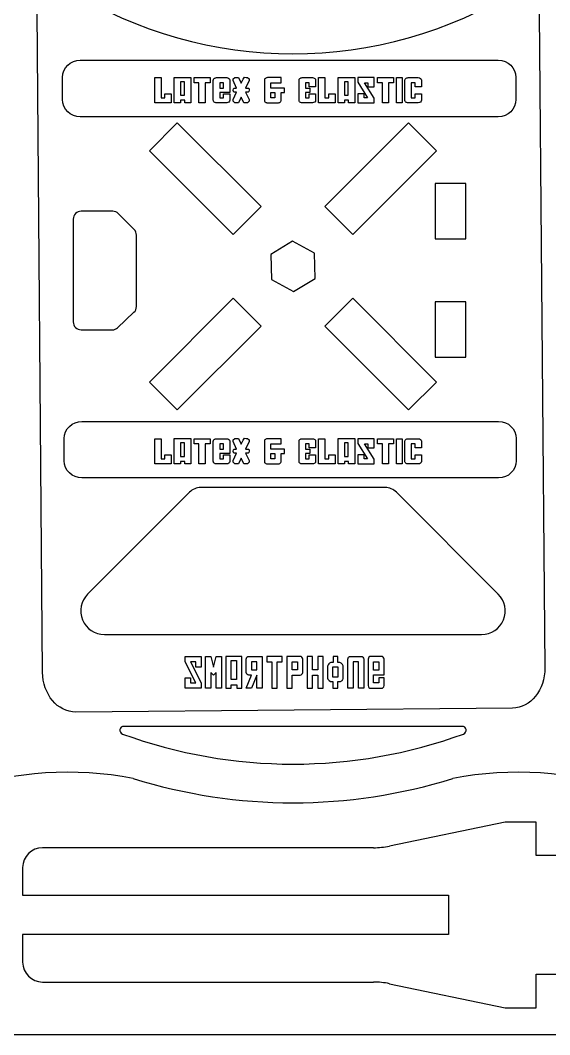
# Model space of a CAD drawing. Extents: x 0 to 853, y 0 to 850.
# Drawn here: x 476.1 to 665.9, y 0.3 to 364 of the extents above; entities that cross this region are included whole.
import ezdxf

# ---------------------------------------------------------------- set-up
doc = ezdxf.new("R2010")
doc.units = 0
doc.layers.add('corte', color=7, linetype='CONTINUOUS')
doc.layers.add('Grabado', color=7, linetype='CONTINUOUS')

msp = doc.modelspace()

# ---------------------------------------------------------------- linework, layer by layer
at = {"layer": 'corte', "color": 5}
for points in [[(522.381395, 317.231855), (532.396701, 327.247162)], [(562.442622, 297.201257), (532.396701, 327.247162)], [(585.310192, 297.201257), (615.356121, 327.247162)], [(595.325499, 287.18595), (625.371428, 317.231855), (615.356121, 327.247162)], [(552.427315, 287.18595), (522.381395, 317.231855)], [(509.223295, 295.492188), (497.901867, 295.492188)], [(516.901472, 288.987405), (511.22636, 294.662502)], [(552.427315, 287.18595), (562.442622, 297.201257)], [(595.325499, 287.18595), (585.310192, 297.201257)], [(495.069108, 292.659437), (495.069108, 255.833589)], [(517.731167, 261.339678), (517.731167, 286.984341)], [(552.427315, 264.31838), (522.381395, 234.272411)], [(562.442622, 254.303073), (552.427315, 264.31838)], [(585.310192, 254.303073), (595.325499, 264.31838)], [(595.325499, 264.31838), (625.371428, 234.272411)], [(511.002501, 253.772563), (516.841792, 259.278652)], [(497.901867, 253.000837), (509.059116, 253.000837)], [(562.442622, 254.303073), (532.396701, 224.257104)], [(585.310192, 254.303073), (615.356121, 224.257104), (625.371428, 234.272411)], [(532.396701, 224.257104), (522.381395, 234.272411)], [(606.953907, 196.460852), (540.798916, 196.460852)], [(500.242435, 158.251126), (536.792795, 194.801478)], [(647.510388, 158.251126), (610.960028, 194.801478)], [(506.25162, 143.743678), (641.501202, 143.743678)], [(634.541746, 110.831461), (513.211068, 110.831461)], [(650.002107, 76.517607), (608.446372, 67.901112)], [(661.049861, 76.517607), (650.002107, 76.517607)], [(661.049861, 64.478434), (661.049861, 76.517607)], [(602.695086, 67.311185), (484.002538, 67.311185)], [(675.21365, 64.478434), (661.049861, 64.478434)], [(476.920699, 60.229266), (476.920699, 50.314596)], [(476.920699, 50.314596), (629.606265, 50.314596)], [(629.606265, 50.314596), (629.606265, 36.150839)], [(476.920699, 36.150839), (476.920699, 26.236169)], [(629.606265, 36.150839), (476.920699, 36.150839)], [(661.049861, 21.987002), (675.21365, 21.987002)], [(661.049861, 9.947829), (661.049861, 21.987002)], [(484.002538, 19.154251), (602.695086, 19.154251)], [(608.446372, 18.564324), (650.002107, 9.947829)], [(650.002107, 9.947829), (661.049861, 9.947829)]]:
    msp.add_lwpolyline(points, dxfattribs=at)
for points in [[(624.866037, 285.666819), (635.913791, 285.666819), (635.913791, 305.496079), (624.866037, 305.496079)], [(581.77327, 271.444781), (581.555136, 280.437345), (573.658281, 284.744714), (565.979552, 280.059517), (566.197687, 271.066953), (574.094542, 266.759584)], [(624.866037, 243.175468), (635.913791, 243.175468), (635.913791, 263.004728), (624.866037, 263.004728)]]:
    msp.add_lwpolyline(points, close=True, dxfattribs=at)
for points in [[(493.363701, 374.863312), (542.714864, 344.394319), (605.03795, 344.394319), (654.389114, 374.863312)], [(497.901867, 295.492188), (496.33738, 295.49219), (495.069111, 294.223924), (495.069108, 292.659437)], [(511.22636, 294.662502), (510.695113, 295.193744), (509.974589, 295.492191), (509.223295, 295.492188)], [(517.731167, 286.984341), (517.731168, 287.735635), (517.432718, 288.456159), (516.901472, 288.987405)], [(516.841792, 259.278652), (517.409415, 259.813877), (517.73117, 260.55951), (517.731167, 261.339678)], [(495.069108, 255.833589), (495.069111, 254.269101), (496.33738, 253.000836), (497.901867, 253.000837)], [(509.059116, 253.000837), (509.781623, 253.000832), (510.476826, 253.2769), (511.002501, 253.772563)], [(540.798916, 196.460852), (539.296331, 196.460856), (537.855287, 195.863962), (536.792795, 194.801478)], [(610.960028, 194.801478), (609.897536, 195.863962), (608.456491, 196.460856), (606.953907, 196.460852)], [(500.242435, 158.251126), (497.811952, 155.820637), (497.08488, 152.165383), (498.40025, 148.9898)], [(649.352572, 148.9898), (650.667943, 152.165383), (649.940871, 155.820637), (647.510388, 158.251126)], [(498.40025, 148.9898), (499.71562, 145.814217), (502.814394, 143.743681), (506.25162, 143.743678)], [(641.501202, 143.743678), (644.938428, 143.743681), (648.037202, 145.814217), (649.352572, 148.9898)], [(511.816216, 109.661487), (511.696663, 108.984754), (512.080141, 108.31984), (512.725768, 108.084412)], [(513.211068, 110.831461), (512.523856, 110.831495), (511.93577, 110.338221), (511.816216, 109.661487)], [(635.936605, 109.661491), (635.81705, 110.338226), (635.22896, 110.831499), (634.541746, 110.831461)], [(635.027054, 108.084412), (635.672683, 108.319841), (636.056161, 108.984757), (635.936605, 109.661491)], [(512.725768, 108.084412), (552.220499, 93.68016), (595.532324, 93.68016), (635.027054, 108.084412)], [(516.530887, 92.171981), (474.597347, 100.115502), (431.493664, 86.285484), (402.009814, 55.427358)], [(745.743001, 55.427358), (716.25915, 86.285484), (673.155468, 100.115502), (631.221927, 92.171981)], [(516.530887, 92.171981), (553.871535, 80.507762), (593.881279, 80.507762), (631.221927, 92.171981)], [(484.002538, 67.311185), (480.091328, 67.311155), (476.920685, 64.140477), (476.920699, 60.229266)], [(602.695086, 67.311185), (604.627283, 67.311168), (606.554413, 67.508839), (608.446372, 67.901112)], [(476.920699, 26.236169), (476.920685, 22.324959), (480.091328, 19.154281), (484.002538, 19.154251)], [(608.446372, 18.564324), (606.554413, 18.956597), (604.627283, 19.154268), (602.695086, 19.154251)]]:
    msp.add_open_spline(points, degree=3, dxfattribs=at)
at = {"layer": 'Grabado', "color": 1}
for points in [[(0.280134, 850.095857), (850.10729, 850.095857), (850.10729, 0.268701), (0.280134, 0.268701)], [(497.588269, 349.693116)], [(526.590252, 336.18824), (527.962502, 336.18824), (527.962502, 337.632973), (530.232007, 337.632973), (530.232007, 334.382314), (524.294363, 334.382314), (524.294363, 343.411925), (526.590252, 343.411925)], [(531.277701, 343.439723), (537.24173, 343.439723), (537.24173, 334.382314), (535.051397, 334.382314), (535.051397, 335.299166), (533.573591, 335.299166), (533.573591, 334.382314), (531.277701, 334.382314)], [(533.573591, 337.091194), (534.932639, 337.091194), (534.932639, 341.967192), (533.573591, 341.967192)], [(542.39099, 341.578221), (542.39099, 334.382314), (540.16107, 334.382314), (540.16107, 341.578221), (538.419365, 341.578221), (538.419365, 343.411925), (544.15908, 343.411925), (544.15908, 341.578221)], [(585.348203, 336.18824), (586.720453, 336.18824), (586.720453, 337.632973), (588.989958, 337.632974), (588.989958, 334.382314), (583.052313, 334.382314), (583.052313, 343.411925), (585.348203, 343.411925)], [(590.035634, 343.439723), (595.999681, 343.439723), (595.999681, 334.382314), (593.809348, 334.382314), (593.809348, 335.299166), (592.331523, 335.299166), (592.331523, 334.382314), (590.035634, 334.382314)], [(592.331523, 337.091194), (593.69059, 337.091194), (593.69059, 341.967192), (592.331523, 341.967192)], [(597.071741, 343.411925), (597.071741, 341.744929), (600.594757, 336.18824), (599.367631, 336.18824), (599.367631, 337.632974), (597.071741, 337.632974), (597.071741, 334.382314), (603.009386, 334.382314), (603.009386, 336.049311), (599.49959, 341.59212), (600.739899, 341.59212), (600.739899, 340.161266), (603.009386, 340.161266), (603.009386, 343.411925)], [(608.158645, 341.578221), (608.158645, 334.382314), (605.928744, 334.382314), (605.928744, 341.578221), (604.18702, 341.578221), (604.18702, 343.411925), (609.926754, 343.411925), (609.926754, 341.578221)], [(612.978672, 343.411925), (612.978672, 334.382314), (610.999451, 334.382314), (610.999451, 343.411925)], [(547.593637, 339.70284), (548.965905, 339.70284), (548.965905, 341.59212), (547.593637, 341.59212)], [(565.930657, 338.077501), (567.316108, 338.077501), (567.316108, 336.18824), (565.930657, 336.18824)], [(498.199806, 220.179785)], [(526.59025, 206.732573), (527.9625, 206.732573), (527.9625, 208.177307), (530.232005, 208.177307), (530.232005, 204.926647), (524.29436, 204.926647), (524.29436, 213.956258), (526.59025, 213.956258)], [(531.277699, 213.984056), (537.241728, 213.984056), (537.241728, 204.926647), (535.051394, 204.926647), (535.051394, 205.843499), (533.573589, 205.843499), (533.573589, 204.926647), (531.277699, 204.926647)], [(533.573589, 207.635527), (534.932637, 207.635527), (534.932637, 212.511525), (533.573589, 212.511525)], [(542.390988, 212.122554), (542.390988, 204.926647), (540.161068, 204.926647), (540.161068, 212.122554), (538.419362, 212.122554), (538.419362, 213.956258), (544.159078, 213.956258), (544.159078, 212.122554)], [(547.593635, 210.247173), (548.965903, 210.247173), (548.965903, 212.136453), (547.593635, 212.136453)], [(585.348201, 206.732574), (586.720451, 206.732574), (586.720451, 208.177307), (588.989956, 208.177307), (588.989956, 204.926648), (583.052311, 204.926648), (583.052311, 213.956259), (585.348201, 213.956259)], [(590.035631, 213.984056), (595.999679, 213.984056), (595.999679, 204.926648), (593.809345, 204.926648), (593.809345, 205.8435), (592.331521, 205.8435), (592.331521, 204.926648), (590.035631, 204.926648)], [(592.331521, 207.635527), (593.690588, 207.635527), (593.690588, 212.511525), (592.331521, 212.511525)], [(597.071739, 213.956259), (597.071739, 212.289262), (600.594754, 206.732574), (599.367628, 206.732574), (599.367628, 208.177307), (597.071739, 208.177307), (597.071739, 204.926648), (603.009383, 204.926648), (603.009383, 206.593644), (599.499587, 212.136453), (600.739896, 212.136453), (600.739896, 210.705599), (603.009384, 210.705599), (603.009384, 213.956259)], [(608.158643, 212.122554), (608.158643, 204.926648), (605.928742, 204.926648), (605.928742, 212.122554), (604.187018, 212.122554), (604.187018, 213.956259), (609.926751, 213.956259), (609.926751, 212.122554)], [(612.97867, 213.956259), (612.97867, 204.926648), (610.999449, 204.926648), (610.999449, 213.956259)], [(565.930655, 208.621834), (567.316106, 208.621834), (567.316106, 206.732574), (565.930655, 206.732574)], [(535.227107, 135.884877), (540.914315, 135.884877), (540.914315, 132.074417), (539.021577, 132.074417), (539.021577, 133.980147), (537.119845, 133.980147), (540.914315, 126.391206), (540.914315, 124.474484), (535.227107, 124.474484), (535.227107, 128.279947), (537.119845, 128.279947), (537.119845, 126.391206), (539.021577, 126.391206), (535.227107, 133.980147)], [(546.309718, 135.884877), (548.198459, 135.884877), (548.198459, 124.474484), (546.309718, 124.474484), (546.309718, 130.185677), (545.360351, 129.233312), (544.407986, 130.185677), (544.407986, 124.474484), (542.515248, 124.474484), (542.515248, 135.884877), (544.407986, 135.884877), (545.360351, 132.074417)], [(549.779405, 135.919854), (549.779405, 124.474484), (551.665147, 124.474484), (551.665147, 125.676683), (553.694794, 125.676683), (553.694794, 124.474484), (555.490597, 124.474484), (555.490597, 135.919854)], [(568.14616, 133.968155), (569.976939, 133.968155), (569.976939, 135.884877), (564.480604, 135.884877), (564.480604, 133.968155), (566.307386, 133.968155), (566.307386, 124.474484), (568.14616, 124.474484)], [(582.757418, 135.884877), (582.757418, 131.122052), (580.852688, 131.122052), (580.852688, 135.884877), (578.966946, 135.884877), (578.966946, 124.474484), (580.852688, 124.474484), (580.852688, 129.233312), (582.757418, 129.233312), (582.757418, 124.474484), (584.647159, 124.474484), (584.647159, 135.884877)], [(594.476605, 135.884877)], [(553.569878, 134.467822), (553.569878, 127.577416), (551.665147, 127.577416), (551.665147, 134.467822)], [(558.984268, 131.122052), (560.892995, 131.122052), (560.892995, 133.980147), (558.984268, 133.980147)], [(573.56055, 133.980147), (575.469277, 133.980147), (575.469277, 131.122052), (573.56055, 131.122052)], [(588.10985, 128.514791), (588.10985, 132.121386), (590.01458, 132.121386), (590.01458, 128.514791)], [(590.706119, 133.718321)], [(604.625839, 131.013125), (602.721109, 131.013125), (602.721109, 133.980147), (604.625839, 133.980147)]]:
    msp.add_lwpolyline(points, close=True, dxfattribs=at)
for points in [[(484.078057, 130.232213), (481.959655, 382.074626)], [(662.090961, 380.538728), (664.206366, 131.81036)], [(497.588259, 349.693116), (647.460392, 349.693116)], [(491.220104, 335.588116), (491.220077, 343.502294)], [(545.297802, 335.28521), (545.297802, 342.508914)], [(546.445702, 343.41181), (550.10064, 343.41181)], [(551.235392, 342.508857), (551.235392, 338.077386), (551.235392, 338.077501)], [(552.822069, 339.688999), (553.587365, 339.688999), (552.426228, 342.439574), (552.426228, 343.009132), (553.072767, 343.509235), (554.339461, 343.509235), (555.315888, 341.494925), (556.002013, 342.91188), (556.529794, 343.550912), (557.09718, 343.509312), (557.572192, 343.509312), (558.205529, 343.009209), (558.205529, 342.439651), (556.846481, 339.689076), (557.902062, 339.689076)], [(563.62162, 342.509029), (563.62162, 335.285325)], [(569.638382, 341.605999), (569.638382, 343.411925), (564.76952, 343.411925)], [(576.042627, 335.28521), (576.042627, 342.508914)], [(577.190526, 343.41181), (580.845483, 343.41181)], [(581.980235, 342.508857), (581.980235, 340.161151), (581.980235, 340.161266)], [(614.003353, 335.28521), (614.003353, 342.508915)], [(615.151252, 343.41181), (618.806208, 343.41181)], [(619.940961, 342.508857), (619.940961, 340.161151), (619.940961, 340.161266)], [(653.828565, 343.502292), (653.828591, 335.588113)], [(552.478997, 338.827665), (552.478997, 338.938854)], [(569.638346, 335.285325), (569.638346, 338.077558), (570.773099, 338.077558), (570.773099, 339.702898), (565.93062, 339.702898), (565.93062, 341.606057), (569.638346, 341.606057), (569.638382, 341.605999)], [(581.980235, 340.161266), (579.71073, 340.161266), (579.71073, 341.59212), (578.33848, 341.59212), (578.33848, 339.70284), (579.97463, 339.70284), (579.97463, 338.077501), (578.33848, 338.077501), (578.33848, 336.18824), (579.71073, 336.18824), (579.71073, 337.632973), (581.980235, 337.632973), (581.980235, 335.285268)], [(619.940961, 340.161266), (617.671456, 340.161266), (617.671456, 341.59212), (616.299206, 341.59212), (616.299206, 336.18824), (617.671456, 336.18824), (617.671456, 337.632974), (619.940961, 337.632974), (619.940961, 335.285268)], [(551.235392, 338.077501), (547.593637, 338.077501), (547.593637, 336.18824), (548.965905, 336.18824), (548.965905, 337.632973), (551.235392, 337.632973), (551.235392, 335.285268)], [(556.846481, 338.21643), (558.205529, 335.563107), (558.205529, 335.007428), (557.572192, 334.382314), (556.292297, 334.382314), (555.315888, 336.46606), (554.339461, 334.382314), (553.072767, 334.382314), (552.426228, 335.007428), (552.426228, 335.549208), (553.626951, 338.188652), (552.676927, 338.188652)], [(557.743719, 338.216564), (556.846481, 338.216564), (556.846481, 338.21643)], [(550.10064, 334.382314), (546.445702, 334.382314)], [(564.76952, 334.382429), (568.464044, 334.382429)], [(580.845483, 334.382314), (577.190526, 334.382314)], [(618.806208, 334.382314), (615.151252, 334.382314)], [(647.46043, 329.397304), (497.588296, 329.397304)], [(498.199806, 220.179785), (647.551332, 220.179776)], [(491.853781, 206.074394), (491.853752, 213.988779)], [(545.2978, 205.829543), (545.2978, 213.053248)], [(546.445699, 213.956143), (550.100638, 213.956143)], [(551.23539, 213.05319), (551.23539, 208.621719), (551.23539, 208.621834)], [(552.822066, 210.233332), (553.587363, 210.233332), (552.426226, 212.983908), (552.426226, 213.553465), (553.072765, 214.053568), (554.339458, 214.053568), (555.315886, 212.039258), (556.00201, 213.456213), (556.529792, 214.095245), (557.097177, 214.053645), (557.57219, 214.053645), (558.205527, 213.553542), (558.205527, 212.983984), (556.846479, 210.233409), (557.90206, 210.233409)], [(563.621618, 213.053363), (563.621618, 205.829658)], [(569.63838, 212.150333), (569.63838, 213.956259), (564.769517, 213.956259)], [(569.638344, 205.829658), (569.638344, 208.621892), (570.773096, 208.621892), (570.773096, 210.247231), (565.930618, 210.247231), (565.930618, 212.15039), (569.638344, 212.15039), (569.63838, 212.150333)], [(576.042625, 205.829543), (576.042625, 213.053248)], [(577.190524, 213.956144), (580.84548, 213.956144)], [(581.980233, 210.705599), (579.710728, 210.705599), (579.710728, 212.136453), (578.338478, 212.136453), (578.338478, 210.247173), (579.974628, 210.247173), (579.974628, 208.621834), (578.338478, 208.621834), (578.338478, 206.732574), (579.710728, 206.732574), (579.710728, 208.177307), (581.980233, 208.177307), (581.980233, 205.829601)], [(581.980233, 213.05319), (581.980233, 210.705484), (581.980233, 210.705599)], [(614.00335, 205.829544), (614.00335, 213.053248)], [(615.15125, 213.956144), (618.806206, 213.956144)], [(619.940959, 210.7056), (617.671453, 210.7056), (617.671453, 212.136453), (616.299204, 212.136453), (616.299204, 206.732574), (617.671453, 206.732574), (617.671453, 208.177307), (619.940959, 208.177307), (619.940959, 205.829601)], [(619.940959, 213.05319), (619.940959, 210.705484), (619.940959, 210.7056)], [(653.89738, 213.988783), (653.897408, 206.074398)], [(551.23539, 208.621834), (547.593635, 208.621834), (547.593635, 206.732573), (548.965903, 206.732573), (548.965903, 208.177307), (551.23539, 208.177307), (551.23539, 205.829601)], [(556.846479, 208.760763), (558.205527, 206.10744), (558.205527, 205.551762), (557.57219, 204.926647), (556.292295, 204.926647), (555.315886, 207.010393), (554.339458, 204.926647), (553.072765, 204.926647), (552.426226, 205.551762), (552.426226, 206.093541), (553.626949, 208.732985), (552.676924, 208.732985)], [(552.478995, 209.371998), (552.478995, 209.483187)], [(557.743716, 208.760897), (556.846479, 208.760897), (556.846479, 208.760763)], [(550.100638, 204.926647), (546.445699, 204.926647)], [(564.769517, 204.926762), (568.464041, 204.926762)], [(580.84548, 204.926648), (577.190524, 204.926647)], [(618.806206, 204.926648), (615.15125, 204.926648)], [(647.551354, 199.883404), (498.199839, 199.883401)], [(558.031903, 135.884877), (562.778738, 135.884877), (562.778738, 124.474484), (560.892995, 124.474484), (560.892995, 129.233312), (558.984268, 124.474484), (557.095527, 124.474484), (558.984268, 129.233312)], [(557.095527, 130.185677), (557.095527, 134.947502)], [(576.418644, 135.884877), (571.671809, 135.884877), (571.671809, 124.474484), (573.56055, 124.474484), (573.56055, 129.233312), (576.418644, 129.233312)], [(577.35502, 130.185677), (577.35502, 134.947502)], [(590.706119, 133.718321), (589.956619, 133.718321), (589.956619, 135.884877), (588.234767, 135.884877), (588.234767, 133.718321), (587.422308, 133.718321)], [(599.223441, 134.947502), (599.223441, 124.474484), (597.333701, 124.474484), (597.333701, 133.995137), (595.45995, 133.995137), (595.45995, 124.474484), (593.543228, 124.474484), (593.543228, 134.947502)], [(594.476605, 135.884877), (598.290063, 135.884877)], [(600.831369, 134.947502), (600.831369, 125.426849)], [(605.578204, 135.884877), (601.768744, 135.884877)], [(606.515579, 132.074417), (606.515579, 134.947502)], [(586.22011, 132.449168), (586.22011, 128.077082)], [(591.90432, 128.077082), (591.90432, 132.574084)], [(606.515579, 125.426849), (606.515579, 128.279947), (604.625839, 128.279947), (604.625839, 126.391206), (602.721109, 126.391206), (602.721109, 129.346236), (606.515579, 129.346236), (606.515579, 132.074417)], [(558.984268, 129.233312), (558.031903, 129.233312)], [(587.297392, 126.937842), (588.171809, 126.937842), (588.171809, 124.474484), (590.01458, 124.474484), (590.01458, 126.937842), (590.888997, 126.937842)], [(601.768744, 124.474484), (605.578204, 124.474484)], [(652.551454, 117.344825), (495.966033, 115.968968)]]:
    msp.add_lwpolyline(points, dxfattribs=at)
for points in [[(491.220077, 343.502294), (491.220107, 346.932006), (494.060299, 349.693109), (497.588269, 349.693116)], [(647.460392, 349.693116), (650.988351, 349.693147), (653.828565, 346.932003), (653.828565, 343.502292)], [(545.297802, 342.508914), (545.297802, 342.629306), (545.328575, 342.74507), (545.390121, 342.856208)], [(545.390121, 342.856208), (545.451666, 342.967398), (545.535233, 343.064637), (545.640819, 343.147927)], [(545.640819, 343.147927), (545.74643, 343.231255), (545.865182, 343.296084), (545.997074, 343.342413)], [(545.997074, 343.342413), (546.137816, 343.388678), (546.287358, 343.41181), (546.445702, 343.41181)], [(550.10064, 343.41181), (550.417315, 343.41181), (550.685609, 343.319204), (550.905522, 343.13399)], [(550.905522, 343.13399), (551.125436, 342.958017), (551.235392, 342.749639), (551.235392, 342.508857)], [(563.713939, 342.856324), (563.652393, 342.745134), (563.62162, 342.629369), (563.62162, 342.509029)], [(563.964637, 343.148042), (563.859026, 343.064714), (563.77546, 342.967475), (563.713939, 342.856324)], [(564.320892, 343.342528), (564.188951, 343.296263), (564.0702, 343.231434), (563.964637, 343.148042)], [(564.76952, 343.411925), (564.611176, 343.411925), (564.461634, 343.388793), (564.320892, 343.342528)], [(576.042627, 342.508914), (576.042627, 342.629306), (576.0734, 342.74507), (576.134945, 342.856209)], [(576.134945, 342.856209), (576.196491, 342.967398), (576.280063, 343.064638), (576.385662, 343.147927)], [(576.385662, 343.147927), (576.491273, 343.231255), (576.610025, 343.296084), (576.741917, 343.342413)], [(576.741917, 343.342413), (576.882658, 343.388678), (577.032195, 343.41181), (577.190526, 343.41181)], [(580.845483, 343.41181), (581.162158, 343.41181), (581.430452, 343.319204), (581.650365, 343.13399)], [(581.650365, 343.13399), (581.870279, 342.958017), (581.980235, 342.749639), (581.980235, 342.508857)], [(614.003353, 342.508915), (614.003353, 342.629306), (614.034125, 342.74507), (614.095671, 342.856209)], [(614.095671, 342.856209), (614.157217, 342.967398), (614.240789, 343.064638), (614.346388, 343.147927)], [(614.346388, 343.147927), (614.451999, 343.231256), (614.57075, 343.296084), (614.702642, 343.342413)], [(614.702642, 343.342413), (614.843384, 343.388678), (614.992921, 343.41181), (615.151252, 343.41181)], [(618.806208, 343.41181), (619.122883, 343.41181), (619.391177, 343.319204), (619.611091, 343.13399)], [(619.611091, 343.13399), (619.831004, 342.958017), (619.940961, 342.749639), (619.940961, 342.508857)], [(552.478997, 338.938854), (552.487495, 339.281522), (552.601852, 339.53157), (552.822069, 339.688999)], [(552.676927, 338.188652), (552.544974, 338.355346), (552.478997, 338.568351), (552.478997, 338.827665)], [(558.205529, 338.911153), (558.205529, 338.531447), (558.051592, 338.299918), (557.743719, 338.216564)], [(557.902062, 339.689076), (558.104374, 339.531647), (558.205529, 339.272339), (558.205529, 338.911153)], [(497.588296, 329.397304), (494.060317, 329.397273), (491.220104, 332.158404), (491.220104, 335.588116)], [(545.390121, 334.937916), (545.328575, 335.049105), (545.297802, 335.16487), (545.297802, 335.28521)], [(545.640819, 334.646197), (545.535208, 334.729525), (545.451642, 334.826765), (545.390121, 334.937916)], [(545.997074, 334.451712), (545.865121, 334.497977), (545.746369, 334.562805), (545.640819, 334.646197)], [(550.905522, 334.646255), (550.685609, 334.470294), (550.417315, 334.382314), (550.10064, 334.382314)], [(551.235392, 335.285268), (551.235392, 335.044485), (551.125436, 334.831481), (550.905522, 334.646255)], [(563.62162, 335.285325), (563.62162, 335.164934), (563.652393, 335.049169), (563.713939, 334.938031)], [(563.713939, 334.938031), (563.775484, 334.826842), (563.859051, 334.729602), (563.964637, 334.646312)], [(563.964637, 334.646312), (564.070248, 334.562984), (564.189, 334.498156), (564.320892, 334.451827)], [(568.912672, 334.451827), (569.062214, 334.498092), (569.189767, 334.56292), (569.295329, 334.646312)], [(569.295329, 334.646312), (569.40094, 334.72964), (569.484506, 334.82688), (569.546027, 334.938031)], [(569.546027, 334.938031), (569.607573, 335.04922), (569.638346, 335.164985), (569.638346, 335.285325)], [(576.134945, 334.937916), (576.0734, 335.049105), (576.042627, 335.16487), (576.042627, 335.28521)], [(576.385662, 334.646197), (576.280051, 334.729525), (576.196479, 334.826765), (576.134945, 334.937916)], [(576.741917, 334.451712), (576.609964, 334.497977), (576.491212, 334.562805), (576.385662, 334.646197)], [(581.650365, 334.646255), (581.430452, 334.470294), (581.162158, 334.382314), (580.845483, 334.382314)], [(581.980235, 335.285268), (581.980235, 335.044485), (581.870279, 334.831481), (581.650365, 334.646255)], [(614.095671, 334.937916), (614.034125, 335.049105), (614.003353, 335.16487), (614.003353, 335.28521)], [(614.346388, 334.646197), (614.240777, 334.729526), (614.157205, 334.826765), (614.095671, 334.937916)], [(614.702642, 334.451712), (614.570689, 334.497977), (614.451938, 334.562805), (614.346388, 334.646197)], [(619.611091, 334.646255), (619.391177, 334.470295), (619.122883, 334.382314), (618.806208, 334.382314)], [(619.940961, 335.285268), (619.940961, 335.044485), (619.831004, 334.831481), (619.611091, 334.646255)], [(653.828591, 335.588113), (653.828561, 332.158401), (650.988379, 329.397298), (647.46043, 329.397304)], [(546.445702, 334.382314), (546.287358, 334.382314), (546.137816, 334.405447), (545.997074, 334.451712)], [(564.320892, 334.451827), (564.461634, 334.405562), (564.611176, 334.382429), (564.76952, 334.382429)], [(568.464044, 334.382429), (568.622387, 334.382429), (568.77193, 334.405562), (568.912672, 334.451827)], [(577.190526, 334.382314), (577.032195, 334.382314), (576.882658, 334.405447), (576.741917, 334.451712)], [(615.151252, 334.382314), (614.992921, 334.382314), (614.843384, 334.405447), (614.702642, 334.451712)], [(491.853752, 213.988779), (491.853782, 217.418589), (494.684094, 220.179776), (498.199806, 220.179785)], [(647.551332, 220.179776), (651.067044, 220.179822), (653.897379, 217.418592), (653.89738, 213.988783)], [(545.2978, 213.053248), (545.2978, 213.173639), (545.328573, 213.289403), (545.390118, 213.400542)], [(545.390118, 213.400542), (545.451664, 213.511731), (545.53523, 213.608971), (545.640817, 213.69226)], [(545.640817, 213.69226), (545.746428, 213.775589), (545.865179, 213.840417), (545.997072, 213.886746)], [(545.997072, 213.886746), (546.137813, 213.933011), (546.287356, 213.956143), (546.445699, 213.956143)], [(550.100638, 213.956143), (550.417312, 213.956143), (550.685607, 213.863537), (550.90552, 213.678323)], [(550.90552, 213.678323), (551.125433, 213.50235), (551.23539, 213.293973), (551.23539, 213.05319)], [(563.713937, 213.400657), (563.652391, 213.289467), (563.621618, 213.173703), (563.621618, 213.053363)], [(563.964635, 213.692376), (563.859024, 213.609047), (563.775458, 213.511808), (563.713937, 213.400657)], [(564.32089, 213.886861), (564.188949, 213.840596), (564.070197, 213.775768), (563.964635, 213.692376)], [(564.769517, 213.956259), (564.611174, 213.956259), (564.461631, 213.933126), (564.32089, 213.886861)], [(576.042625, 213.053248), (576.042625, 213.173639), (576.073398, 213.289404), (576.134943, 213.400542)], [(576.134943, 213.400542), (576.196489, 213.511731), (576.280061, 213.608971), (576.38566, 213.692261)], [(576.38566, 213.692261), (576.491271, 213.775589), (576.610022, 213.840417), (576.741914, 213.886746)], [(576.741914, 213.886746), (576.882656, 213.933011), (577.032193, 213.956144), (577.190524, 213.956144)], [(580.84548, 213.956144), (581.162155, 213.956144), (581.430449, 213.863537), (581.650363, 213.678324)], [(581.650363, 213.678324), (581.870276, 213.50235), (581.980233, 213.293973), (581.980233, 213.05319)], [(614.00335, 213.053248), (614.00335, 213.173639), (614.034123, 213.289404), (614.095669, 213.400542)], [(614.095669, 213.400542), (614.157214, 213.511731), (614.240787, 213.608971), (614.346385, 213.692261)], [(614.346385, 213.692261), (614.451996, 213.775589), (614.570748, 213.840417), (614.70264, 213.886746)], [(614.70264, 213.886746), (614.843382, 213.933011), (614.992918, 213.956144), (615.15125, 213.956144)], [(618.806206, 213.956144), (619.122881, 213.956144), (619.391175, 213.863537), (619.611088, 213.678324)], [(619.611088, 213.678324), (619.831002, 213.502351), (619.940959, 213.293973), (619.940959, 213.05319)], [(552.478995, 209.483187), (552.487492, 209.825855), (552.601849, 210.075903), (552.822066, 210.233332)], [(552.676924, 208.732985), (552.544971, 208.89968), (552.478995, 209.112684), (552.478995, 209.371998)], [(558.205527, 209.455486), (558.205527, 209.075781), (558.05159, 208.844251), (557.743716, 208.760897)], [(557.90206, 210.233409), (558.104371, 210.07598), (558.205527, 209.816672), (558.205527, 209.455486)], [(498.199839, 199.883401), (494.684126, 199.883355), (491.853781, 202.644585), (491.853781, 206.074394)], [(545.390118, 205.482249), (545.328573, 205.593438), (545.2978, 205.709203), (545.2978, 205.829543)], [(545.640817, 205.19053), (545.535206, 205.273859), (545.45164, 205.371098), (545.390118, 205.482249)], [(545.997072, 204.996045), (545.865119, 205.04231), (545.746367, 205.107138), (545.640817, 205.19053)], [(546.445699, 204.926647), (546.287356, 204.926647), (546.137813, 204.94978), (545.997072, 204.996045)], [(550.90552, 205.190588), (550.685607, 205.014628), (550.417312, 204.926647), (550.100638, 204.926647)], [(551.23539, 205.829601), (551.23539, 205.588818), (551.125433, 205.375814), (550.90552, 205.190588)], [(563.621618, 205.829658), (563.621618, 205.709267), (563.652391, 205.593502), (563.713937, 205.482364)], [(563.713937, 205.482364), (563.775482, 205.371175), (563.859048, 205.273935), (563.964635, 205.190645)], [(563.964635, 205.190645), (564.070246, 205.107317), (564.188997, 205.042489), (564.32089, 204.99616)], [(564.32089, 204.99616), (564.461631, 204.949895), (564.611174, 204.926762), (564.769517, 204.926762)], [(568.464041, 204.926762), (568.622385, 204.926762), (568.771928, 204.949895), (568.912669, 204.99616)], [(568.912669, 204.99616), (569.062212, 205.042425), (569.189764, 205.107253), (569.295327, 205.190646)], [(569.295327, 205.190646), (569.400938, 205.273974), (569.484504, 205.371213), (569.546025, 205.482364)], [(569.546025, 205.482364), (569.607571, 205.593554), (569.638344, 205.709318), (569.638344, 205.829658)], [(576.134943, 205.482249), (576.073398, 205.593439), (576.042625, 205.709203), (576.042625, 205.829543)], [(576.38566, 205.190531), (576.280049, 205.273859), (576.196477, 205.371098), (576.134943, 205.482249)], [(576.741914, 204.996045), (576.609962, 205.04231), (576.49121, 205.107138), (576.38566, 205.190531)], [(577.190524, 204.926647), (577.032193, 204.926647), (576.882656, 204.94978), (576.741914, 204.996045)], [(581.650363, 205.190588), (581.430449, 205.014628), (581.162155, 204.926648), (580.84548, 204.926648)], [(581.980233, 205.829601), (581.980233, 205.588818), (581.870276, 205.375814), (581.650363, 205.190588)], [(614.095669, 205.482249), (614.034123, 205.593439), (614.00335, 205.709203), (614.00335, 205.829544)], [(614.346385, 205.190531), (614.240774, 205.273859), (614.157202, 205.371098), (614.095669, 205.482249)], [(614.70264, 204.996045), (614.570687, 205.04231), (614.451936, 205.107139), (614.346385, 205.190531)], [(615.15125, 204.926648), (614.992918, 204.926648), (614.843382, 204.94978), (614.70264, 204.996045)], [(619.611088, 205.190588), (619.391175, 205.014628), (619.122881, 204.926648), (618.806206, 204.926648)], [(619.940959, 205.829601), (619.940959, 205.588819), (619.831002, 205.375814), (619.611088, 205.190588)], [(653.897408, 206.074398), (653.897379, 202.644588), (651.067067, 199.883413), (647.551354, 199.883404)], [(557.095527, 134.947502), (557.095527, 135.20533), (557.18147, 135.428181), (557.360351, 135.604064)], [(557.360351, 135.604064), (557.548225, 135.794937), (557.774075, 135.884877), (558.031903, 135.884877)], [(577.074207, 135.604064), (576.894327, 135.794937), (576.679471, 135.884877), (576.418644, 135.884877)], [(577.35502, 134.947502), (577.35502, 135.20533), (577.261083, 135.428181), (577.074207, 135.604064)], [(593.543228, 134.947502), (593.543228, 135.20533), (593.62917, 135.428181), (593.805053, 135.604064)], [(593.805053, 135.604064), (593.995926, 135.794937), (594.21478, 135.884877), (594.476605, 135.884877)], [(598.290063, 135.884877), (598.543894, 135.884877), (598.762748, 135.794937), (598.942628, 135.604064)], [(598.942628, 135.604064), (599.129503, 135.428181), (599.223441, 135.20533), (599.223441, 134.947502)], [(601.097191, 135.604064), (600.917311, 135.428181), (600.831369, 135.20533), (600.831369, 134.947502)], [(601.768744, 135.884877), (601.506918, 135.884877), (601.288064, 135.794937), (601.097191, 135.604064)], [(606.237764, 135.604064), (606.054886, 135.794937), (605.836032, 135.884877), (605.578204, 135.884877)], [(606.515579, 134.947502), (606.515579, 135.20533), (606.421642, 135.428181), (606.237764, 135.604064)], [(586.688797, 133.230647), (586.551889, 133.093738), (586.395993, 132.831912), (586.22011, 132.449168)], [(586.96961, 133.448501), (586.852688, 133.378548), (586.758751, 133.304597), (586.688797, 133.230647)], [(587.422308, 133.718321), (587.243428, 133.620387), (587.094527, 133.530447), (586.96961, 133.448501)], [(591.138831, 133.468488), (591.021909, 133.534444), (590.881003, 133.620387), (590.706119, 133.718321)], [(591.435633, 133.261626), (591.361682, 133.323585), (591.263747, 133.39054), (591.138831, 133.468488)], [(591.90432, 132.574084), (591.72444, 132.905863), (591.568544, 133.136709), (591.435633, 133.261626)], [(664.206366, 131.81036), (664.276572, 123.853548), (659.070978, 117.396982), (652.551454, 117.344825)], [(495.966033, 115.968968), (489.442523, 115.915558), (484.144308, 122.270492), (484.078057, 130.232213)], [(557.360351, 129.498135), (557.18147, 129.68601), (557.095527, 129.911859), (557.095527, 130.185677)], [(558.031903, 129.233312), (557.774075, 129.233312), (557.548225, 129.319254), (557.360351, 129.498135)], [(576.418644, 129.233312), (576.679471, 129.233312), (576.894327, 129.319254), (577.074207, 129.498135)], [(577.074207, 129.498135), (577.261083, 129.68601), (577.35502, 129.911859), (577.35502, 130.185677)], [(586.22011, 128.077082), (586.345027, 127.827249), (586.477938, 127.624384), (586.629837, 127.472485)], [(586.629837, 127.472485), (586.770743, 127.320587), (586.993594, 127.144704), (587.297392, 126.937842)], [(591.310716, 127.175683), (591.423641, 127.241639), (591.517578, 127.320587), (591.591529, 127.40553)], [(591.591529, 127.40553), (591.66548, 127.499467), (591.720443, 127.597402), (591.763414, 127.702332)], [(591.763414, 127.702332), (591.81438, 127.808262), (591.861349, 127.933178), (591.90432, 128.077082)], [(590.888997, 126.937842), (591.06488, 127.019787), (591.208784, 127.097735), (591.310716, 127.175683)], [(600.831369, 125.426849), (600.831369, 125.150034), (600.917311, 124.927182), (601.097191, 124.73631)], [(601.097191, 124.73631), (601.288064, 124.560427), (601.506918, 124.474484), (601.768744, 124.474484)], [(605.578204, 124.474484), (605.836032, 124.474484), (606.054886, 124.560427), (606.237764, 124.73631)], [(606.237764, 124.73631), (606.421642, 124.927182), (606.515579, 125.150034), (606.515579, 125.426849)]]:
    msp.add_open_spline(points, degree=3, dxfattribs=at)

doc.saveas('drawing.dxf')
